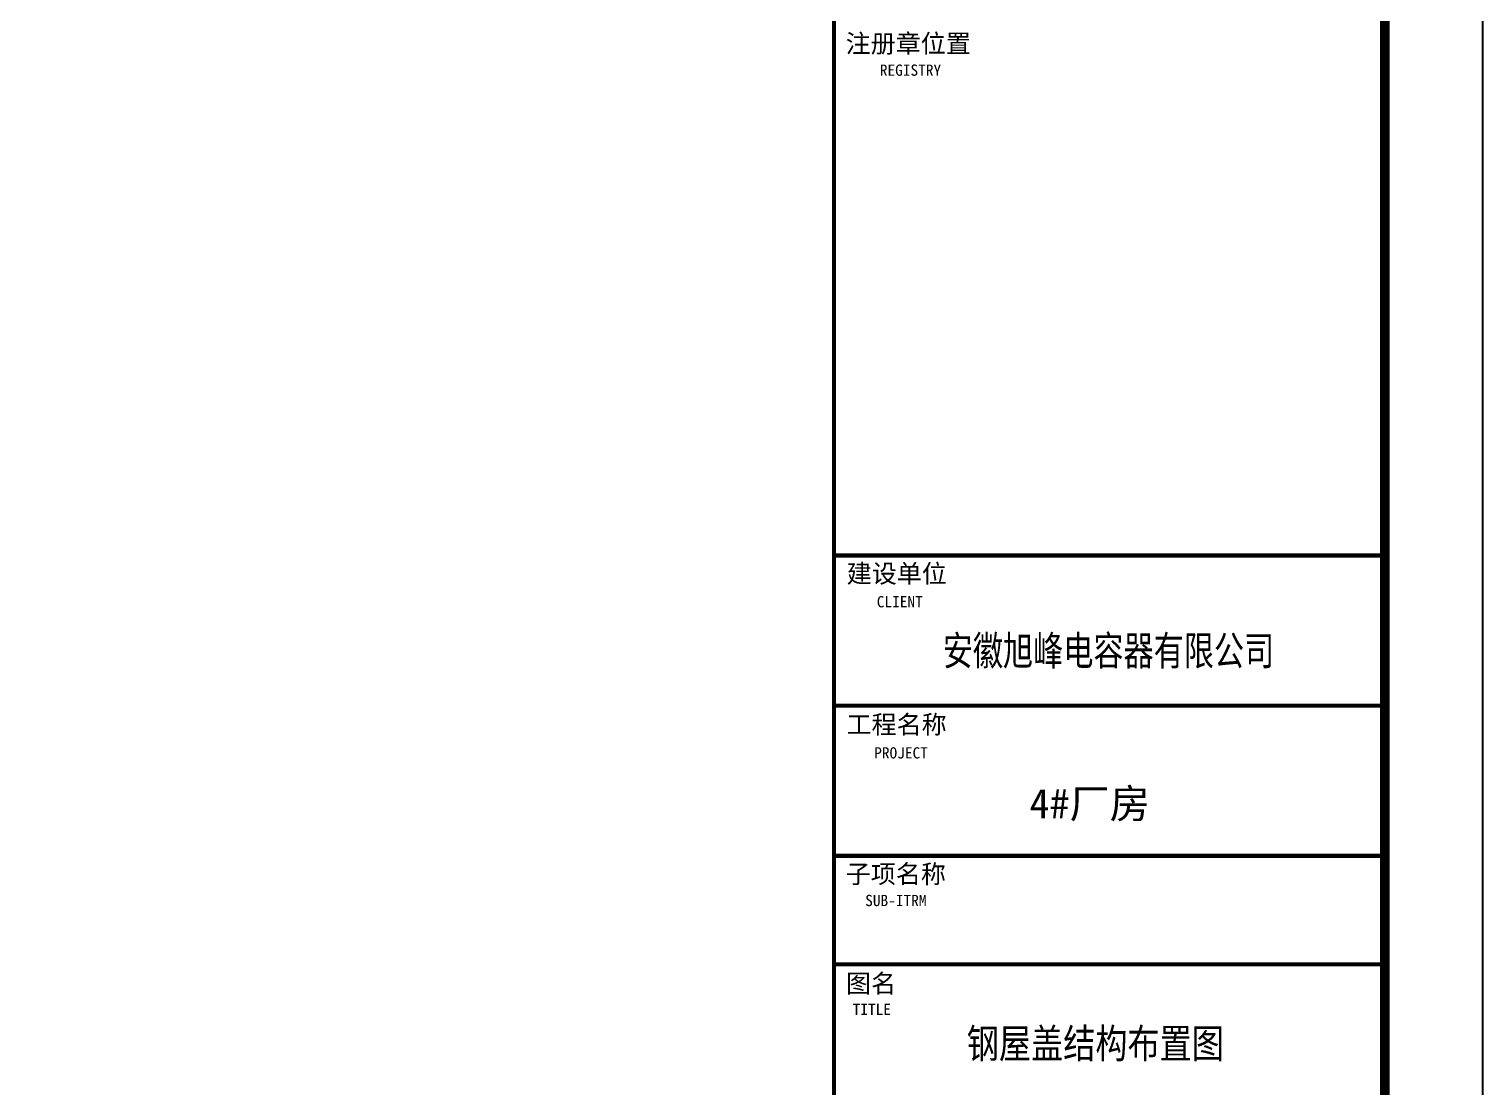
# Model space of a CAD drawing. Extents: x 32177600 to 32582346, y -189249 to 154687.
# Drawn here: x 32454920 to 32484537, y 104694 to 126250 of the extents above; entities that cross this region are included whole.
import ezdxf
from ezdxf.enums import TextEntityAlignment as Align

# ---------------------------------------------------------------- set-up
doc = ezdxf.new("R2010")
doc.units = 0
doc.header["$LTSCALE"] = 1000
doc.header["$MEASUREMENT"] = 0
doc.layers.get('0').update_dxf_attribs({"linetype": 'CONTINUOUS'})
for name, color, linetype in [('PUB_TAB', 7, 'CONTINUOUS'), ('PUB_TEXT', 7, 'CONTINUOUS'), ('PUB_TITLE', 4, 'CONTINUOUS')]:
    doc.layers.add(name, color=color, linetype=linetype)
doc.styles.add('-宋体', font='', dxfattribs={"width": 0.8})
doc.styles.add('STYLE-黑体', font='simhei.ttf')
doc.styles.add('TQ', font='')
doc.styles.get('-宋体').set_extended_font_data('SimSun')
doc.styles.get('TQ').set_extended_font_data('SimSun')

# ---------------------------------------------------------------- blocks, each defined once
blk = doc.blocks.new('tk')
at = {"layer": 'PUB_TITLE', "lineweight": 40, "const_width": 42.5}
for points in [[(31008732, -52688), (31008732, -92688)], [(31008732, -71271), (31014342, -71271)], [(31008732, -72801), (31014342, -72801)], [(31008732, -74331), (31014342, -74331)], [(31008732, -75436), (31014342, -75436)]]:
    blk.add_lwpolyline(points, dxfattribs=at)
at = {"layer": 'PUB_TEXT', "attachment_point": 1, "style": 'TQ'}
for s, insert, char_height, width in [('注册章位置', (31008851, -65960), 187, 1530), ('REGISTRY', (31009199, -66268), 114.8, 2399.55), ('建设单位', (31008862, -71361), 187, 1111.8), ('CLIENT', (31009168, -71684), 114.8, 2399.55), ('工程名称', (31008860, -72899), 187, 1111.8), ('PROJECT', (31009142, -73224), 114.8, 2399.55), ('子项名称', (31008852, -74422), 187, 1111.8), ('SUB-ITRM', (31009050, -74728), 114.8, 2399.55), ('图名', (31008855, -75537), 187, 1111.8), ('TITLE', (31008922, -75837), 114.8, 2399.55)]:
    blk.add_mtext(s, dxfattribs=dict(at, insert=insert, char_height=char_height, width=width))

msp = doc.modelspace()

# ---------------------------------------------------------------- linework, layer by layer
at = {"layer": 'PUB_TITLE', "elevation": 0}
msp.add_lwpolyline([(32335936.7, 70687.4), (32484536.7, 70687.4), (32484536.7, 154687.4), (32335936.7, 154687.4)], close=True, dxfattribs=at)
at = {"layer": 'PUB_TITLE', "const_width": 200, "elevation": 0}
msp.add_lwpolyline([(32340936.7, 72687.4), (32482536.7, 72687.4), (32482536.7, 152687.4), (32340936.7, 152687.4)], close=True, dxfattribs=at)

# ---------------------------------------------------------------- block references
at = {"xscale": 2, "yscale": 2, "zscale": 2}
msp.add_blockref('tk', (-29546147.6, 258064.2, 0), dxfattribs=at)
msp.add_blockref('tk', (-29546147.6, 258064.2, 0), dxfattribs=at)

# ---------------------------------------------------------------- texts
at = {"layer": 'PUB_TAB', "lineweight": -3}
for s, style, width, p in [('安徽旭峰电容器有限公司', 'STYLE-黑体', 0.75, (32476908.6, 113284.7, 0)), ('4#厂房', 'STYLE-黑体', 1.000119, (32476526.2, 110168.1, 0)), ('钢屋盖结构布置图', '-宋体', 0.8, (32476641.8, 105279.8, 0))]:
    msp.add_text(s, height=600, dxfattribs=dict(at, style=style, width=width)).set_placement(p, align=Align.CENTER)

doc.saveas('drawing.dxf')
